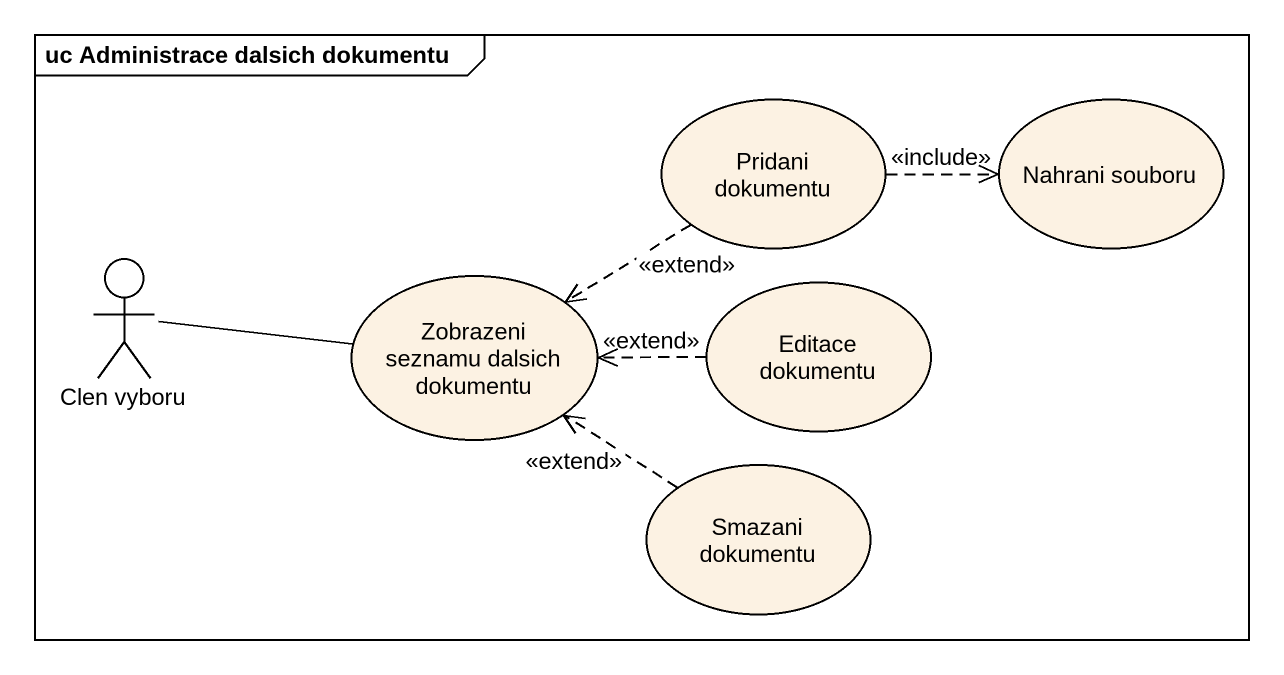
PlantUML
@startuml
mainframe uc Administrace dalsich dokumentu
usecase "Pridani dokumentu" as Pridani_dokumentu
usecase "Nahrani souboru" as Nahrani_souboru
actor "Clen vyboru" as Clen_vyboru
usecase "Zobrazeni seznamu dalsich dokumentu" as Zobrazeni_seznamu_dalsich
usecase "Editace dokumentu" as Editace_dokumentu
usecase "Smazani dokumentu" as Smazani_dokumentu
Pridani_dokumentu .right.> Nahrani_souboru : <<include>>
Pridani_dokumentu ..> Zobrazeni_seznamu_dalsich : <<extend>>
Clen_vyboru -right- Zobrazeni_seznamu_dalsich
Editace_dokumentu .left.> Zobrazeni_seznamu_dalsich : <<extend>>
Smazani_dokumentu .up.> Zobrazeni_seznamu_dalsich : <<extend>>
@enduml
